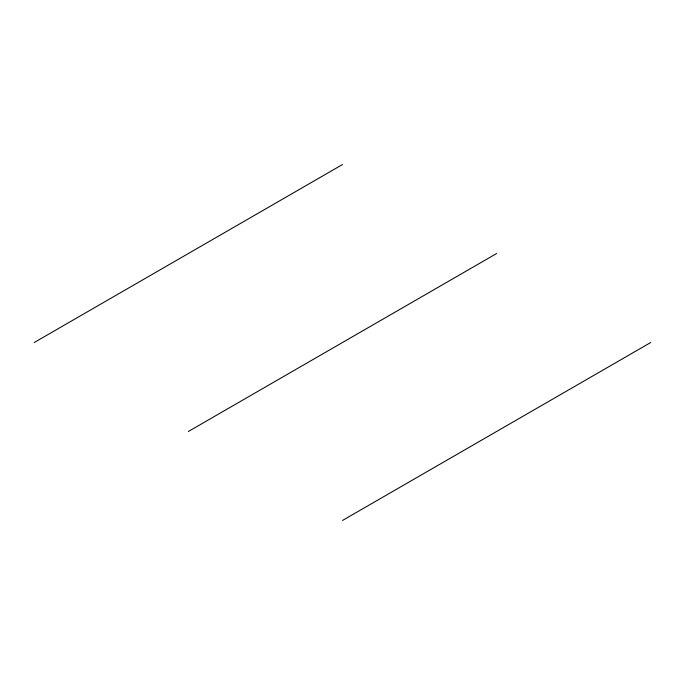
<?xml version="1.0" encoding="UTF-8"?>
<svg xmlns="http://www.w3.org/2000/svg" width="685" height="685" viewBox="0 0 685 685"><rect width="100%" height="100%" fill="white"/><g stroke="black" fill="none" stroke-linecap="round" stroke-linejoin="round"><path stroke-width="1.03" d="M34.25 342.5L342.5 164.537M188.375 431.481L496.625 253.518M342.5 520.463L650.75 342.5"/></g></svg>
